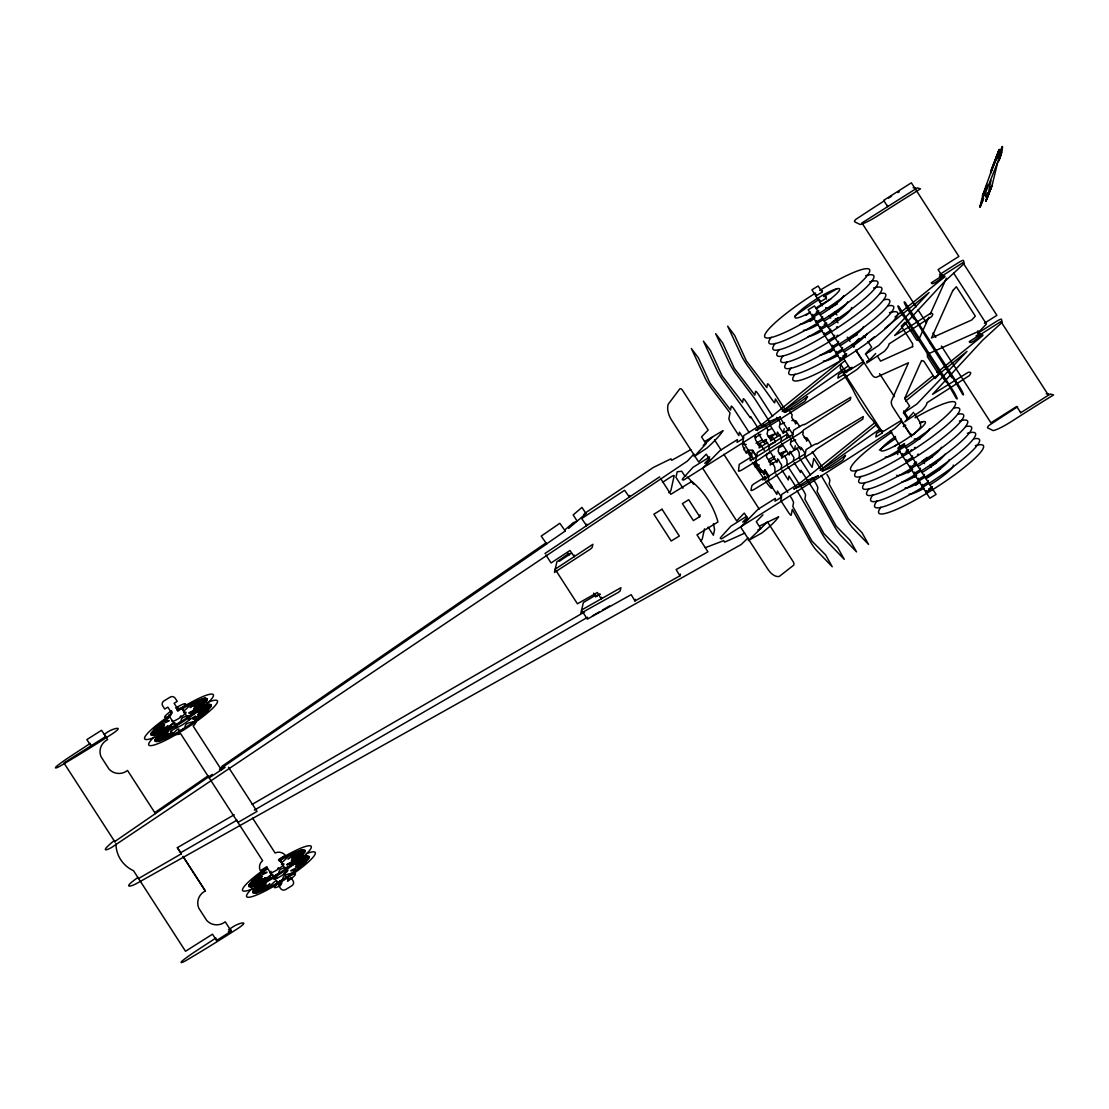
<?xml version="1.0" encoding="UTF-8"?>
<svg xmlns="http://www.w3.org/2000/svg" width="1109" height="1109" viewBox="0 0 1109 1109"><rect width="100%" height="100%" fill="white"/><g stroke="black" fill="none" stroke-linecap="round" stroke-linejoin="round"><path stroke-width="1.5" d="M186.936 716.996L188.932 716.026M998.724 155.08L998.169 160.985L984.861 194.449L986.913 184.385M987.426 196.958L985.859 201.283L992.264 184.704L997.85 161.762M986.539 186.243L980.079 206.939L983.628 198.275L982.616 199.856M172.117 711.77L170.647 715.457A12.462 1.913 -32.8 0 1 164.603 717.066A12.462 1.913 -32.8 0 1 171.521 710.717M178.369 707.93L177.787 711.132L178.688 710.509A12.462 1.913 -32.8 0 0 185.508 703.785A12.462 1.913 -32.8 0 0 175.582 708.041M281.922 881.877L280.452 885.564A12.462 1.913 -32.8 0 1 278.886 882.625M288.188 878.037L287.591 881.253L288.492 880.629A12.462 1.913 -32.8 0 0 295.313 873.892A12.462 1.913 -32.8 0 0 285.387 878.162M744.278 450.199L744.707 447.87M746.218 444.404L743.155 444.265A11.631 1.65 58.4 0 0 745.29 451.377A14.556 2.066 58.4 0 0 746.357 453.234L746.773 450.989L750.807 457.255L750.183 460.651L792.838 434.451L788.804 428.185L788.36 430.583L781.096 419.341M757.516 430.597L758.001 427.991L750.641 416.596L750.349 417.788L724.842 382.716A12.476 1.774 58.4 0 1 717.468 371.293L703.397 341.101L710.439 350.43L722.056 375.799L742.559 402.581L743.252 398.866A5.808 0.832 58.4 0 1 746.593 402.498L762.216 426.702M755.991 463.853L755.34 467.346A68.841 10.605 -32.8 0 1 759.305 464.948M769.535 424.442L769.937 422.266L754.3 398.02L737.111 375.272A12.476 1.774 58.4 0 1 729.736 363.835L715.652 333.657L722.694 342.972L734.324 368.354L754.827 395.137L755.52 391.408A5.808 0.832 58.4 0 1 758.861 395.04L772.64 416.402M766.915 454.357L766.458 456.811L770.492 463.063M768.565 449.395L769.327 445.18L775.136 442.117M770.949 460.623L770.145 465.031L778.643 459.805M778.962 446.982L778.144 451.377L782.178 457.629L782.996 453.248M780.833 441.95L781.498 438.346L777.464 432.08L776.799 435.685L770.45 425.856M784.202 428.642L783.356 433.148L779.322 426.896L780.154 422.39L779.059 420.685A5.808 0.832 58.4 0 0 778.282 419.535M786.503 438.332L787.279 434.146L757.295 452.569L755.617 461.552L764.059 474.624L764.947 469.842L768.994 476.094L768.107 480.89L776.841 494.42L777.451 491.065L781.485 497.289L780.861 500.658L787.889 511.526A5.808 0.832 58.4 0 0 791.216 515.158L792.297 509.378L808.364 538.142A12.476 1.774 58.4 0 0 815.739 549.579L832.221 566.741L825.637 554.957L811.899 541.026L792.824 506.494L793.517 502.779A5.808 0.832 58.4 0 0 790.62 496.749M781.027 468.691L781.693 465.087L777.659 458.835L776.993 462.439L769.507 450.85M789.164 427.7L788.804 429.627L783.148 433.106M812.467 314.429L812.176 315.968L818.442 312.128L818.719 310.589L816.224 312.128M816.169 294.44L815.891 295.978L822.143 292.138L822.421 290.6M816.446 320.598L816.155 322.123L822.421 318.283L822.698 316.758M820.147 300.608L819.856 302.133L826.122 298.293L826.399 296.768M795.264 445.79L794.432 450.296L790.384 444.044L791.23 439.538L785.948 431.359M793.295 461.247L793.961 457.643L789.927 451.377L789.248 454.981L781.776 443.392M820.424 326.753L820.133 328.292L826.385 324.438L826.676 322.913L824.167 324.452M803.235 432.025L802.777 434.478L806.811 440.73L807.269 438.291L808.364 439.982A5.808 0.832 58.4 0 1 811.261 445.901M824.389 332.922L824.112 334.447L830.364 330.607L830.655 329.082M796.151 488.556L796.359 487.419L789.012 476.038L788.291 479.947L781.928 470.105M832.346 345.246L832.069 346.77L838.321 342.931L838.612 341.406M834.633 335.237L834.342 336.776L828.09 340.615M836.325 351.401L836.047 352.939L842.299 349.085L842.577 347.561M842.812 356.031L846.555 353.729L846.278 355.254L840.026 359.094L840.303 357.569M844.212 375.327L844.351 373.262L863.135 361.728L863.412 360.203M881.53 430.292L876.526 433.369L875.86 436.96L882.126 433.12L882.57 430.722M911.584 436.794L901.09 420.533L901.367 419.008M902.282 453.581L901.991 455.106L908.257 451.266L908.534 449.741L906.039 451.28M904.279 445.111L904.556 443.572L898.304 447.426L898.027 448.951L904.279 445.111L936.093 494.392L929.841 498.246L898.955 450.393M906.261 459.75L905.97 461.275L912.236 457.435L912.513 455.896M910.239 465.905L909.948 467.43L916.214 463.59L916.491 462.065L913.996 463.604M914.218 472.06L913.927 473.598L920.193 469.759L920.47 468.22M918.197 478.229L917.905 479.753L924.157 475.913L924.449 474.389M922.161 484.383L921.884 485.922L928.136 482.068L928.427 480.544M926.14 490.552L925.863 492.077L932.114 488.237L932.406 486.712L928.649 489.014M985.471 192.869L985.069 195.822L986.539 195.087M990.989 180.504L987.523 197.042L988.784 193.923M568.612 555.041L568.972 553.433L556.87 561.792L554.472 572.424L590.39 549.149L592.151 547.541L592.885 544.325L555.096 569.208L577.429 603.795L597.377 592.497L601.203 598.874L601.563 597.266M574.018 556.76L574.365 555.152M586.411 525.791L586.772 524.183M629.718 495.473L629.357 497.082L624.63 490.275L581.684 518.555L586.619 525.652M680.496 574.115L680.136 575.723L634.93 600.953L635.291 599.345M699.696 516.697L688.731 499.715L682.409 503.652L693.347 520.578L699.696 516.697L700.126 514.77M704.534 528.841L702.233 539.113A5.808 0.929 -30.9 0 1 700.569 540.818M986.844 198.442L986.345 199.745L987.384 195.849L985.832 197.125L987.426 192.703M992.458 167.542L990.573 173.184L998.308 151.905L992.084 168.166L993.248 165.629M983.087 194.408L979.801 207.05L980.245 205.817M1000.872 155.163L998.627 161.11L1001.94 151.753L1002.508 147.109L998.405 156.799M988.355 194.865L991.779 186.16M996.547 158.337L996.852 157.464M998.142 152.224L999.209 149.313L991.141 170.107L991.82 169.303M996.644 158.06L991.307 171.632M1002.148 147.095L1002.411 146.43L996.755 157.7M985.859 201.283L988.618 194.38M990.989 171.992L982.422 195.946L986.733 185.744M996.575 158.213L993.761 164.908M999.278 158.448L999.07 155.745L998.53 156.48M999.098 160.278L1001.607 152.585M988.161 195.697L987.648 196.834L991.945 185.494M981.105 204.874L980.259 206.579M982.768 200.881L980.772 205.248M928.898 317.146L918.418 340.491A11.437 5.905 62.6 0 0 916.589 340.006L905.096 322.178L901.298 326.226L912.665 343.832A11.437 5.905 62.6 0 0 912.652 346.66M930.299 314.041L946.365 278.248M787.75 409.484L786.489 411.744L770.852 387.54A5.808 0.832 58.4 0 0 767.525 383.908L766.832 387.637L746.329 360.841L734.699 335.472L727.656 326.157L741.741 356.336A12.476 1.774 58.4 0 0 749.116 367.772L773.832 402.082L774.678 402.83L775.413 398.977L782.76 410.358M991.931 185.716L988.077 195.42M693.901 454.052L687.33 461.136L111.662 847.415A14.362 2.135 -35.1 0 1 107.809 846.153A24.842 3.687 -35.1 0 1 114.296 840.525L114.768 841.565L212.304 774.387M858.934 338.467L854.9 342.792A5.808 3.008 62.6 0 0 854.415 346.493M863.786 363.059L857.007 369.463A909.56 140.122 -32.8 0 1 752.512 436.683L683.574 480.086L682.603 479.823A11.631 1.788 -32.8 0 1 683.172 478.118L692.945 467.388L709.718 456.894M875.666 353.494L866.753 363.045L884.233 351.442A55.367 8.525 -32.8 0 0 888.947 343.984L931.324 316.855A27.406 4.228 -32.8 0 0 930.174 313.57L910.517 326.101L911.584 329.137L945.589 381.801L944.535 378.751L948.569 385.003L956.249 398.325A62.326 2.329 57.5 0 0 954.142 392.226L898.817 306.514A62.326 2.329 57.5 0 0 900.924 312.613L910.531 326.088L894.603 335.542L944.563 281.534L963.194 264.427A5.808 0.901 -32.8 0 0 964.137 263.166L963.513 260.476A5.808 0.901 -32.8 0 0 958.384 262.653L939.614 274.547M901.756 421.864L894.963 428.268A909.56 140.122 -32.8 0 1 790.467 495.487L721.543 538.891L720.573 538.627A11.631 1.788 -32.8 0 1 721.127 536.922L730.9 526.193L746.288 516.544M913.622 412.312L904.708 421.85L922.189 410.247A55.367 8.525 -32.8 0 0 926.902 402.789L969.28 375.66A27.406 4.228 -32.8 0 0 968.129 372.374L932.558 394.347L982.519 340.338L1001.15 323.232A5.808 0.901 -32.8 0 0 1002.106 321.97L1001.469 319.281A5.808 0.901 -32.8 0 0 996.339 321.458L977.57 333.352M709.483 458.474L704.769 463.312L710.328 460.485L706.253 454.177L698.642 461.996L671.985 420.699A14.611 8.054 63.1 0 1 668.214 404.258L679.678 389.009A2.911 1.608 63.1 0 1 682.451 390.174L708.18 430.042L701.526 436.863L706.003 443.794L694.137 456.589L707.043 447.967A75.98 11.256 -35.1 0 0 723.04 430.625L705.088 441.285M747.438 517.279L742.725 522.117L748.284 519.289L744.278 513.093L736.667 520.897L702.649 468.206L720.101 450.462L737.374 439.621L737.111 442.352L743.474 438.415L743.737 435.629L763.075 423.486L843.852 358.276M762.937 514.867L756.283 521.687L760.76 528.619L748.339 540.54L761.911 532.958A75.98 12.199 -30.6 0 0 778.657 516.766L759.748 525.957M712.657 436.974L703.231 445.388M191.108 713.933L195.475 709.732L200.757 707.168M194.214 713.461L199.662 708.221M290.073 864.507L296.103 859.974A33.339 5.143 -32.8 0 0 287.079 864.798M297.545 859.849L291.958 865.367L304.31 856.605L307.193 855.996L295.84 864.563L308.995 856.647L308.718 858.186L295.438 866.614L306.167 861.499C305.64 865.353 279.579 873.878 296.588 869.844C293.677 875.708 282.656 871.854 282.795 879.465L276.543 883.305C279.149 873.837 267.13 891.705 263.235 890.333L269.958 883.776L257.565 892.523L254.682 893.119L266.035 884.566L252.88 892.482L253.157 890.943L266.437 882.556L255.694 887.63L262.001 882.958M748.048 537.934L741.172 544.533L135.381 884.164A14.362 2.301 -30.6 0 1 131.278 882.514A24.842 3.992 -30.6 0 1 138.084 877.385L138.597 878.494L181.335 853.805L181.1 852.502L237.021 820.133M176.858 709.843L176.802 709.219M181.017 715.832L180.143 716.553M568.598 528.425L586.217 513.37L583.625 514.424M844.947 360.675L782.192 411.481L787.529 408.112A32.577 5.018 -32.8 0 0 800.615 399.171A565.34 87.098 -32.8 0 1 848.385 365.901M867.64 342.293L874.322 336.886M885.01 328.236L929.065 292.568L878.841 345.301A565.34 87.098 -32.8 0 0 865.533 354.242M876.235 424.886L820.147 470.285L825.498 466.917A32.577 5.018 -32.8 0 0 838.584 457.975A565.34 87.098 -32.8 0 1 879.797 429.197M905.609 401.098L967.02 351.373L916.796 404.106A565.34 87.098 -32.8 0 0 903.502 413.047M895.018 316.98L944.84 276.779C946.351 272.786 932.087 287.356 931.324 282.795L962.917 262.667L996.894 315.33L984.418 323.232M875.084 422.515L801.031 482.29L781.706 494.434L781.429 497.22L775.066 501.157L775.33 498.426L758.057 509.267L740.673 527.108L767.331 568.404A14.611 8.054 63.1 0 0 779.322 576.389L793.489 565.34A2.911 1.608 63.1 0 0 793.157 561.667L767.414 521.798L760.76 528.619L757.835 529.963M904.708 398.616L932.974 375.785M937.022 372.527L982.796 335.583C984.459 331.48 969.862 346.327 969.28 341.6L1000.914 321.555L1048.449 395.178M278.498 867.806L277.735 868.375M168.998 717.398L163.439 721.488C180.628 717.717 153.999 725.813 153.846 729.833L164.589 724.718L151.309 733.16L151.018 734.685L164.187 726.783L152.834 735.336L155.717 734.74L168.097 725.993L161.387 732.536C165.144 734.033 177.412 715.943 174.695 725.522L180.947 721.668C180.753 714.057 191.871 717.925 194.727 712.061C177.606 715.818 204.07 707.778 204.319 703.716L193.576 708.776L206.856 700.389L207.147 698.864L193.978 706.766L205.331 698.213L202.448 698.809L190.11 707.584L196.778 701.013C192.827 699.627 180.919 717.509 183.47 708.027L181.391 709.275M172.976 723.553L167.417 727.643L173.046 726.658L167.043 729.902M266.881 869.026L261.308 873.116C278.387 869.428 251.923 877.399 251.729 881.461L262.459 876.346L249.178 884.788L248.901 886.313L262.057 878.411L250.703 886.964L253.587 886.368L265.98 877.621L259.256 884.164C263.027 885.661 275.295 867.571 272.564 877.15L278.816 873.296C278.636 865.685 289.74 869.553 292.61 863.689C275.489 867.751 301.87 859.087 302.189 855.344L291.459 860.404L304.739 852.017L305.017 850.492L291.861 858.394L303.214 849.841L300.331 850.437L287.98 859.212L294.647 852.641C290.697 851.255 278.789 869.137 281.353 859.655L279.274 860.903M270.846 875.181L267.976 877.247A33.339 5.143 -32.8 0 1 271.345 874.821M208.34 775.69L155.191 812.342L155.399 813.604L127.521 770.436A13.46 13.266 -11.6 0 1 109.029 769.119L101.071 756.795A13.447 13.266 -11.6 0 1 107.628 739.634L101.584 730.276L86.876 739.578L90.924 745.858L90.675 744.652M219.43 769.48L546.723 543.964L541.192 536.118L559.823 523.282L565.327 531.114M831.902 322.289L832.817 321.665A12.462 1.913 -32.8 0 0 838.099 317.451M921.731 461.441L922.633 460.817A12.462 1.913 -32.8 0 0 927.11 457.352M209.157 777.88L225.113 767.4M585.178 513.051L653.52 467.36L670.959 458.835L671.68 460.277A239.156 35.446 -35.1 0 0 690.768 449.63M544.963 553.502L659.578 476.884M662.544 482.36L669.67 477.66A5.808 0.873 -34.8 0 1 674.189 475.747L670.876 490.552A5.808 0.873 -34.8 0 1 668.782 492.756M559.296 561.237L571.426 553.183M90.286 743.39L69.285 757.142A33.09 5.115 -32.8 0 0 57.502 765.543A21.113 3.258 -32.8 0 0 56.337 766.527A6.917 1.067 -32.8 0 0 60.704 765.737A251.521 38.857 -32.8 0 0 109.763 735.461A11.076 1.705 -32.8 0 0 116.306 730.914A5.808 0.901 -32.8 0 0 117.928 729.32A10.591 1.636 -32.8 0 0 118.053 728.53A26.103 4.034 -32.8 0 0 111.052 730.179A5.808 0.901 -32.8 0 0 107.088 732.384L104.288 734.227M215.922 937.992L194.921 951.744A33.09 5.115 -32.8 0 0 183.151 960.144A21.113 3.258 -32.8 0 0 181.973 961.129A6.917 1.067 -32.8 0 0 186.34 960.339A251.521 38.857 -32.8 0 0 235.399 930.077A11.076 1.705 -32.8 0 0 241.942 925.516A5.808 0.901 -32.8 0 0 243.564 923.936A10.591 1.636 -32.8 0 0 243.689 923.145A26.103 4.034 -32.8 0 0 236.688 924.781A5.808 0.901 -32.8 0 0 232.724 926.999L228.523 929.744M939.406 276.307L942.054 274.63L942.165 275.933L938.089 269.612L958.883 256.442L911.362 182.805L883.651 200.369L887.699 206.621L887.408 205.428M976.031 335.958L980.009 333.435L980.12 334.738L977.708 330.995M941.389 346.05L990.933 422.806L1016.703 406.476L1020.737 412.742L1050.32 394L1053.55 394.943A364.639 56.171 -32.8 0 0 1012.78 420.644A22.485 3.466 -32.8 0 1 993.193 430.583L987.828 428.005A17.356 2.675 -32.8 0 1 988.646 425.662A319.073 49.156 -32.8 0 1 1017.591 406.795M228.357 931.643L231.032 929.952L231.282 931.158L216.56 940.474L212.512 934.194L185.522 951.259L133.496 870.676A30.248 29.832 -11.6 0 1 115.96 843.519M195.434 716.012L189.168 719.852L181.224 707.528L178.092 709.455L174.113 703.286L177.246 701.373L175.25 698.296A3.715 3.632 10.5 0 0 170.134 697.131L163.882 700.971A3.715 3.632 10.5 0 0 162.746 705.976L164.728 709.053L167.861 707.14L171.84 713.295L168.707 715.222L176.664 727.546L170.398 731.385A8.345 8.165 10.5 0 0 180.642 733.701L262.611 860.681A8.345 8.165 10.5 0 0 260.324 870.69L266.576 866.85L274.533 879.174L277.666 877.247M843.575 371.487L838.57 374.565L837.905 378.155L844.157 374.315L840.192 368.146L840.858 364.556L844.822 370.711M851.864 367.301L844.642 371.737L844.961 370.032L846.611 372.569M757.863 444.806L766.541 439.469M769.438 437.695L775.219 434.146A15.706 2.426 -32.8 0 0 768.177 436.683M767.567 442.657L759.083 447.884L759.887 443.475L764.281 450.282M770.408 440.925L780.306 434.839M750.807 457.255L739.246 464.352L738.483 471.006A5.808 0.901 -32.8 0 0 743.155 469.19L760.219 458.724A63.019 9.704 -32.8 0 1 784.118 442.99L798.3 434.284A5.808 0.901 -32.8 0 0 803.429 430.07L850.326 399.822L850.797 397.258L804.427 424.678A5.808 0.901 -32.8 0 0 799.755 426.48L793.614 430.25L792.394 436.849L800.809 449.88L801.252 447.481L805.3 453.747L762.659 479.989L762.964 478.312L753.676 484.037L751.833 485.659L750.959 490.344A5.808 0.901 -32.8 0 0 755.645 488.528L772.696 478.048A63.019 9.704 -32.8 0 1 796.595 462.328L810.79 453.623A5.808 0.901 -32.8 0 0 815.905 449.408L862.802 419.16L863.287 416.582L816.917 444.002A5.808 0.901 -32.8 0 0 812.232 445.818L806.091 449.589L804.857 456.146L812.107 467.388L813.77 458.405L820.203 468.372M768.925 461.954L774.72 458.405M780.5 454.842L786.281 451.294A15.706 2.426 -32.8 0 0 779.253 453.831M781.471 458.072L799.88 446.775M901.09 420.533L882.32 432.066L845.28 374.69M903.267 426.66L905.762 425.121M181.086 853.445L177.357 847.664L234.235 814.741M252.187 804.344L584.471 612.016M254.363 810.097L587.645 617.242M592.386 615.911L599.706 611.669M602.437 610.089L609.617 605.93M754.619 437.805L755.492 437.306A75.135 11.575 -32.8 0 1 760.885 434.298M765.695 454.953L766.555 454.454A75.135 11.575 -32.8 0 1 769.272 452.929M600.038 594.161L595.672 596.642L593.592 593.163M599.914 594.202L595.505 596.697L595.866 595.089L583.376 602.506L580.839 613.277L618.323 592.414L620.153 590.931L620.888 587.715L581.463 610.061M194.713 713.503L206.426 704.977L209.31 704.367L197.957 712.935L211.126 705.019L210.835 706.544L197.554 714.986L208.298 709.871C207.771 713.725 181.696 722.25 198.705 718.216C195.836 724.08 184.704 720.226 184.926 727.837L178.66 731.677C181.266 722.209 169.261 740.077 165.366 738.705L172.075 732.148L159.696 740.895L156.813 741.491L168.166 732.938L154.997 740.854L155.288 739.315L168.568 730.928L157.825 736.002L159.336 734.463A33.339 5.143 -32.8 0 0 165.879 738.469A33.339 5.143 -32.8 0 0 203.779 714.113A33.339 5.143 -32.8 0 0 203.848 705.865M237.922 822.448L257.025 811.414L228.523 767.276M866.656 361.576L869.525 360.078L865.505 353.84L871.646 347.269L868.014 341.655M161.207 732.744L164.132 731.33M264.926 881.544L270.998 878.134L265.287 879.271M912.665 346.646L880.588 361.118L877.316 356.044M705.366 547.666L723.761 540.624L724.537 542.162A239.156 38.385 -30.6 0 0 744.666 533.124M915.382 187.712L914.26 187.712A190.9 29.402 -32.8 0 0 913.123 187.74M1048.421 393.834L1047.298 393.834A190.9 29.402 -32.8 0 0 1046.175 393.861M766.929 480.793L767.553 480.849M177.357 847.664L181.294 853.736M752.47 462.467L764.974 480.197M574.226 556.621L569.971 550.494L551.062 562.956L545.822 554.86M567.808 553.155L568.986 554.874M585.732 513.176L581.975 507.395L573.159 514.95L577.151 521.105L573.367 522.63L564.966 529.825L565.202 531.031L546.099 544.2L545.864 542.994L221.98 766.291L221.356 769.701L193.146 726.021A8.345 8.165 10.5 0 0 196.251 720.517M182.957 856.328L205.345 890.998A13.447 13.266 -11.6 0 0 198.788 908.16L206.745 920.484A13.447 13.266 -11.6 0 0 225.238 921.801L231.282 931.158M953.601 273.008L986.428 323.967L980.134 330.662L927.332 354.27A11.437 5.905 62.6 0 1 927.387 356.738L938.893 374.565L935.109 378.613L923.742 361.007A11.437 5.905 62.6 0 1 921.579 360.494L904.667 398.436L909.602 406.074L903.461 412.659L907.481 418.883M916.145 306.943L861.929 222.951L917.282 187.878L920.498 188.835A364.639 56.171 -32.8 0 0 879.742 214.522A22.485 3.466 -32.8 0 1 860.154 224.475L854.789 221.883A17.356 2.675 -32.8 0 1 855.594 219.54A319.073 49.156 -32.8 0 1 884.552 200.674M918.016 309.841L926.431 322.885M932.974 333.019L935.774 337.358M914.523 413.712L919.042 420.699A5.808 3.008 62.6 0 1 920.013 427.824L913.968 434.298A5.808 3.008 62.6 0 1 908.715 431.761L892.897 407.253A5.808 3.008 62.6 0 1 891.539 400.723L908.465 362.782L876.401 377.268A5.808 3.008 62.6 0 1 871.66 374.357L855.871 349.903M879.576 373.664L894.395 396.606M903.641 410.954L907.356 416.693M821.908 291.764L818.165 285.97L811.913 289.809L822.199 305.765M823.779 294.675L826.593 299.014M835.008 312.073L836.879 314.97M835.354 318.685L838.002 322.802M847.276 337.178L850.076 341.503M851.948 344.4L853.805 347.283M856.605 351.622L863.135 361.728M929.91 465.184L931.241 467.236M829.033 315.677L830.627 318.144M922.938 461.15L924.532 463.617M846.278 355.254L814.463 305.959L808.198 309.799L840.026 359.094M843.159 357.86L850.617 369.408M890.319 430.93L900.827 447.19A8.345 8.165 10.5 0 0 899.496 448.493M882.126 433.12L878.148 426.951L877.857 427.617A85.629 12.171 58.4 0 0 872.811 420.38A23.927 3.396 58.4 0 1 852.946 389.633A85.629 12.171 58.4 0 0 847.082 379.832L844.989 376.547M799.714 426.591L796.193 421.143L795.749 423.583L791.701 417.331L792.159 414.877L791.064 413.186A5.808 0.832 58.4 0 0 790.287 412.035M812.232 451.64L823.266 468.719M810.346 474.804L799.312 457.712L799.256 453.401A5.808 0.832 58.4 0 0 796.747 448.091M812.176 477.646L814.935 481.916A5.808 0.832 58.4 0 1 817.832 487.946L817.139 491.661L836.214 526.193L849.951 540.125L856.536 551.908L840.054 534.746A12.476 1.774 58.4 0 1 832.679 523.309L816.612 494.545L800.961 470.299L800.546 472.489L794.196 462.647M775.441 441.534L771.933 436.1L771.115 440.481L767.081 434.229L767.885 429.835L766.79 428.143A5.808 0.832 58.4 0 0 766.402 427.547M787.958 466.584L802.666 489.374A5.808 0.832 58.4 0 1 805.564 495.404L804.871 499.119L823.945 533.651L837.683 547.569L844.268 559.366L827.785 542.19A12.476 1.774 58.4 0 1 820.41 530.767L797.011 490.594M769.244 445.79L765.196 439.538L764.531 443.143L758.182 433.3M754.744 435.518L755.839 437.209L755.381 439.663L759.429 445.915M749.24 432.649L734.546 409.873A5.808 0.832 58.4 0 0 731.205 406.241L730.512 409.97L710.01 383.173L698.379 357.805L691.337 348.489L705.421 378.668A12.476 1.774 58.4 0 0 712.796 390.105L729.985 412.853L728.904 418.634A5.808 0.832 58.4 0 0 731.801 424.65L738.83 435.532L739.453 432.177L743.474 438.415L742.85 441.77L751.583 455.3L752.47 450.504L756.504 456.756M775.912 473.973L787.861 492.479M714.529 439.871L721.044 449.963M723.83 454.288L759.208 509.1M682.992 488.237L675.949 477.327L677.197 471.755L681.702 471.242L684.974 476.302A22.79 3.493 58.5 0 1 685.875 476.135M708.055 527.052L713.337 535.231L714.584 529.672L713.434 523.6M660.507 478.339L670.806 494.281L691.794 481.445A82.371 80.403 12.6 0 1 717.967 521.979L696.979 534.815L707.944 551.811L676.13 569.569L679.928 575.834M582.308 611.364L587.326 619.141L631.187 594.66L634.944 600.939M252.63 818.165L275.115 853.001A8.345 8.165 10.5 0 1 285.36 855.316L279.094 859.156L287.051 871.48L283.918 873.407L287.896 879.562L291.029 877.649L293.012 880.726A3.715 3.632 10.5 0 1 291.875 885.731L285.623 889.57A3.715 3.632 10.5 0 1 280.508 888.406L278.511 885.329L281.644 883.416L280.05 880.948M183.137 856.605L205.345 890.998M115.031 842.091L63.934 762.937L105.646 736.556L105.397 735.336M766.374 478.561L764.517 476.343L765.751 479.116M821.104 475.317L844.684 515.81A12.476 1.774 58.4 0 0 852.059 527.246L868.541 544.408L861.956 532.625L848.219 518.693L829.144 484.162L829.837 480.447A5.808 0.832 58.4 0 0 826.94 474.416M764.794 470.05L767.996 477.591M763.491 470.937L764.85 474.125A11.062 1.58 58.4 0 0 763.103 471.81M1020.46 411.55L1020.737 412.742M216.31 939.254L216.56 940.474M787.043 465.17L787.002 460.859A5.808 0.832 58.4 0 0 784.479 455.549M774.997 472.545L774.941 468.234A5.808 0.832 58.4 0 0 772.432 462.924M301.717 857.493A33.339 5.143 -32.8 0 1 298.363 868.472A33.339 5.143 -32.8 0 1 257.621 892.523A33.339 5.143 -32.8 0 1 266.895 878.051M285.457 870.579A8.317 1.275 -32.8 0 1 286.677 871.854A8.317 1.275 -32.8 0 1 277.416 878.078A8.317 1.275 -32.8 0 1 274.575 877.884M306.361 853.68A40.783 6.28 -32.8 0 1 306.278 863.786A40.783 6.28 -32.8 0 1 259.922 893.563A40.783 6.28 -32.8 0 1 251.923 888.656M254.599 886.202A40.783 6.28 -32.8 0 1 265.079 877.843M291.348 860.972A40.783 6.28 -32.8 0 1 303.117 855.039M279.454 860.778A33.339 5.143 -32.8 0 1 302.092 855.455A33.339 5.143 -32.8 0 1 255.902 885.578A33.339 5.143 -32.8 0 1 267.366 868.666M281.478 864.424A8.317 1.275 -32.8 0 1 282.518 865.852A8.317 1.275 -32.8 0 1 272.925 872.159A8.317 1.275 -32.8 0 1 271.04 871.272M278.511 860.002A40.783 6.28 -32.8 0 1 307.817 852.447A40.783 6.28 -32.8 0 1 250.551 889.654A40.783 6.28 -32.8 0 1 267.38 867.238M161.526 732.453A33.339 5.143 -32.8 0 1 173.475 723.193M189.195 713.17A33.339 5.143 -32.8 0 1 198.22 708.346M188.239 718.674A8.317 1.275 -32.8 0 1 188.433 720.559A8.317 1.275 -32.8 0 1 179.284 726.575A8.317 1.275 -32.8 0 1 176.705 726.256M206.357 702.912A40.783 6.28 -32.8 0 1 209.726 711.008A40.783 6.28 -32.8 0 1 162.857 741.561A40.783 6.28 -32.8 0 1 154.054 737.028M156.716 734.574A40.783 6.28 -32.8 0 1 167.209 726.215M193.465 709.344A40.783 6.28 -32.8 0 1 204.07 703.924M195.808 716.858A8.345 8.165 10.5 0 1 196.307 719.589M181.585 709.15A33.339 5.143 -32.8 0 1 204.222 703.827A33.339 5.143 -32.8 0 1 158.019 733.95A33.339 5.143 -32.8 0 1 169.497 717.038M183.609 712.796A8.317 1.275 -32.8 0 1 184.995 713.905A8.317 1.275 -32.8 0 1 176.109 720.004A8.317 1.275 -32.8 0 1 172.394 720.49M181.765 707.681A40.783 6.28 -32.8 0 1 209.601 701.179A40.783 6.28 -32.8 0 1 152.432 738.123A40.783 6.28 -32.8 0 1 169.497 715.61M177.26 710.481A40.783 6.28 -32.8 0 1 179.519 709.067M953.754 408.098A62.215 9.579 -32.8 0 1 911.612 450.933A62.215 9.579 -32.8 0 1 857.049 470.244M879.354 450.115A62.215 9.579 -32.8 0 1 895.836 438.388M920.359 423.181A62.215 9.579 -32.8 0 1 922.993 421.697M929.439 428.726A26.464 4.076 -32.8 0 1 906.108 447.884M900.369 451.238A26.464 4.076 -32.8 0 1 885.301 457.074M894.339 446.442A26.464 4.076 -32.8 0 1 896.834 444.557M915.119 447.329A8.317 1.275 -32.8 0 1 914.329 447.925M911.695 449.727A8.317 1.275 -32.8 0 1 910.78 450.309M957.732 414.267A62.215 9.579 -32.8 0 1 915.59 457.102A62.215 9.579 -32.8 0 1 861.028 476.413M959.424 420.99A62.215 9.579 -32.8 0 1 921.842 461.788A62.215 9.579 -32.8 0 1 865.006 482.567M975.338 445.638A62.215 9.579 -32.8 0 1 937.757 486.421A62.215 9.579 -32.8 0 1 880.906 507.215M953.241 465.101A26.464 4.076 -32.8 0 1 953.296 465.683M952.978 466.515A26.464 4.076 -32.8 0 1 929.98 484.855M924.227 488.21A26.464 4.076 -32.8 0 1 909.172 494.046M915.923 485.229A26.464 4.076 -32.8 0 1 918.197 483.413M926.181 477.674A26.464 4.076 -32.8 0 1 940.46 469.107M918.307 454.08A8.317 1.275 -32.8 0 1 917.462 454.69M912.957 457.518A8.317 1.275 -32.8 0 1 912.097 457.989M965.689 426.591A62.215 9.579 -32.8 0 1 923.547 469.426A62.215 9.579 -32.8 0 1 868.971 488.722M973.647 438.914A62.215 9.579 -32.8 0 1 931.505 481.736A62.215 9.579 -32.8 0 1 876.928 501.046M949.318 459.528A26.464 4.076 -32.8 0 1 926.001 478.686M920.248 482.055A26.464 4.076 -32.8 0 1 905.194 487.891M914.218 477.258A26.464 4.076 -32.8 0 1 916.727 475.359M930.922 466.043A26.464 4.076 -32.8 0 1 936.481 462.952M941.361 447.204A26.464 4.076 -32.8 0 1 918.044 466.362M912.305 469.731A26.464 4.076 -32.8 0 1 896.793 475.22M967.381 433.314A62.215 9.579 -32.8 0 1 929.799 474.097A62.215 9.579 -32.8 0 1 872.949 494.891M945.02 454.191A26.464 4.076 -32.8 0 1 922.023 472.531M916.284 475.886A26.464 4.076 -32.8 0 1 902.019 481.819M907.966 472.905A26.464 4.076 -32.8 0 1 912.749 469.204M924.047 461.621A26.464 4.076 -32.8 0 1 932.503 456.783M915.036 417.788A62.215 9.579 -32.8 0 1 946.393 415.723A62.215 9.579 -32.8 0 1 859.544 469.8A62.215 9.579 -32.8 0 1 891.858 432.219M919.638 422.723A26.464 4.076 -32.8 0 1 915.923 432.247A26.464 4.076 -32.8 0 1 883.319 450.864A26.464 4.076 -32.8 0 1 895.531 436.475M887.796 305.932A62.215 9.579 -32.8 0 1 845.654 348.753A62.215 9.579 -32.8 0 1 791.091 368.063M863.481 326.545A26.464 4.076 -32.8 0 1 840.151 345.703M834.412 349.072A26.464 4.076 -32.8 0 1 820.161 355.005M819.676 290.461A62.215 9.579 -32.8 0 1 862.289 281.076A62.215 9.579 -32.8 0 1 772.003 337.302A62.215 9.579 -32.8 0 1 815.559 293.026M810.554 312.1A26.464 4.076 -32.8 0 1 800.864 310.27A26.464 4.076 -32.8 0 1 837.96 288.548A26.464 4.076 -32.8 0 1 816.293 308.732M865.63 275.684A62.215 9.579 -32.8 0 1 828.049 316.481A62.215 9.579 -32.8 0 1 771.199 337.261M794.696 316.245A62.215 9.579 -32.8 0 1 819.537 299.194M823.654 296.616A62.215 9.579 -32.8 0 1 837.156 288.714M843.602 295.743A26.464 4.076 -32.8 0 1 820.272 314.901M814.533 318.255A26.464 4.076 -32.8 0 1 800.282 324.188M806.215 315.275A26.464 4.076 -32.8 0 1 808.503 313.459M816.487 307.72A26.464 4.076 -32.8 0 1 830.752 299.153M869.608 281.838A62.215 9.579 -32.8 0 1 832.027 322.636A62.215 9.579 -32.8 0 1 775.177 343.416M847.567 301.898A26.464 4.076 -32.8 0 1 824.25 321.055M818.511 324.424A26.464 4.076 -32.8 0 1 803.443 330.26M810.194 321.444A26.464 4.076 -32.8 0 1 814.976 317.728M829.172 308.413A26.464 4.076 -32.8 0 1 837.295 304.032M889.487 312.655A62.215 9.579 -32.8 0 1 851.92 353.438A62.215 9.579 -32.8 0 1 795.07 374.232M867.141 333.532A26.464 4.076 -32.8 0 1 844.129 351.872M838.39 355.227A26.464 4.076 -32.8 0 1 823.322 361.063M830.073 352.246A26.464 4.076 -32.8 0 1 832.36 350.43M849.064 339.215A26.464 4.076 -32.8 0 1 857.174 334.835M873.587 288.007A62.215 9.579 -32.8 0 1 836.006 328.805A62.215 9.579 -32.8 0 1 779.156 349.585M851.49 307.47A26.464 4.076 -32.8 0 1 828.229 327.224M822.476 330.579A26.464 4.076 -32.8 0 1 808.225 336.512M830.239 316.315A26.464 4.076 -32.8 0 1 838.709 311.49M837.794 335.223A8.317 1.275 -32.8 0 1 836.865 335.805M883.818 299.763A62.215 9.579 -32.8 0 1 841.676 342.598A62.215 9.579 -32.8 0 1 787.113 361.908M879.853 293.608A62.215 9.579 -32.8 0 1 837.711 336.429A62.215 9.579 -32.8 0 1 783.134 355.739M837.226 326.67A8.317 1.275 -32.8 0 1 836.436 327.266M831.085 330.704A8.317 1.275 -32.8 0 1 830.239 331.161M825.609 307.789A3.715 3.632 10.5 0 1 826.094 307.734M826.579 307.761A3.715 3.632 10.5 0 1 829.38 309.453M897.736 454.551A8.345 8.165 10.5 0 1 898.484 450.046M914.204 439.15A8.345 8.165 10.5 0 1 919.777 439.164M687.455 477.147A22.79 3.493 58.5 0 1 693.638 484.231M888.572 198.109A319.073 49.156 -32.8 0 1 891.581 196.196M897.805 192.578A21.709 3.341 -32.8 0 1 899.26 191.802M863.37 336.11A5.808 3.008 62.6 0 1 865.325 337.677M787.958 409.429A5.808 0.832 58.4 0 1 789.553 411.023M763.56 424.373A5.808 0.832 58.4 0 1 765.64 426.466M776.591 417.414A5.808 0.832 58.4 0 1 777.908 419.008M751.223 460.734A14.556 2.066 58.4 0 1 750.377 459.542M753.718 459.681A11.631 1.65 58.4 0 0 748.104 450.032L752.761 450.254A8.72 1.234 58.4 0 0 756.837 456.658M754.661 461.954A11.631 1.65 58.4 0 1 754.91 464.006L760.926 472.517A11.062 1.58 58.4 0 1 762.327 470.909M771.199 485.118A11.062 1.58 58.4 0 1 771.185 488.085A11.062 1.58 58.4 0 1 765.931 481.569M791.812 420.547A53.384 8.22 -32.8 0 1 795.513 423.804M768.648 430.153A75.135 11.575 -32.8 0 1 771.129 428.892M780.417 424.484A75.135 11.575 -32.8 0 1 784.59 422.681M756.061 443.24A68.841 10.605 -32.8 0 1 761.758 440.079M804.164 437.556A53.384 8.22 -32.8 0 1 806.59 440.952M779.724 447.301A75.135 11.575 -32.8 0 1 782.205 446.04M791.479 441.632A75.135 11.575 -32.8 0 1 795.666 439.829M769.05 459.306A68.841 10.605 -32.8 0 1 774.678 456.229M952.783 290.572L931.491 337.982L971.734 319.988L975.324 316.134L956.36 286.76L952.783 290.572M807.491 396.634L804.926 401.278L793.6 408.528L784.105 412.437L787.723 410.164A44.443 6.848 -32.8 0 0 804.912 398.464L807.491 396.634M845.446 455.439L842.882 460.083L831.556 467.333L822.074 471.242L825.678 468.968A44.443 6.848 -32.8 0 0 842.868 457.268L845.446 455.439M662.018 509.239L653.88 514.216L671.181 541.012L679.318 536.035L662.018 509.239M780.251 417.026L770.256 421.129A45.261 6.973 -32.8 0 1 755.797 430.223L765.446 426.244A83.078 12.795 -32.8 0 0 780.251 417.026M818.206 475.83L808.211 479.934A45.261 6.973 -32.8 0 1 793.753 489.027L803.401 485.049A83.078 12.795 -32.8 0 0 818.206 475.83M930.104 343.485L912.818 315.802L913.871 318.851L907.245 308.593A62.326 2.329 57.5 0 1 905.138 302.494L960.463 388.205A62.326 2.329 57.5 0 1 962.57 394.291L954.891 380.983L950.857 374.717L951.91 377.781L930.104 343.485"/></g></svg>
